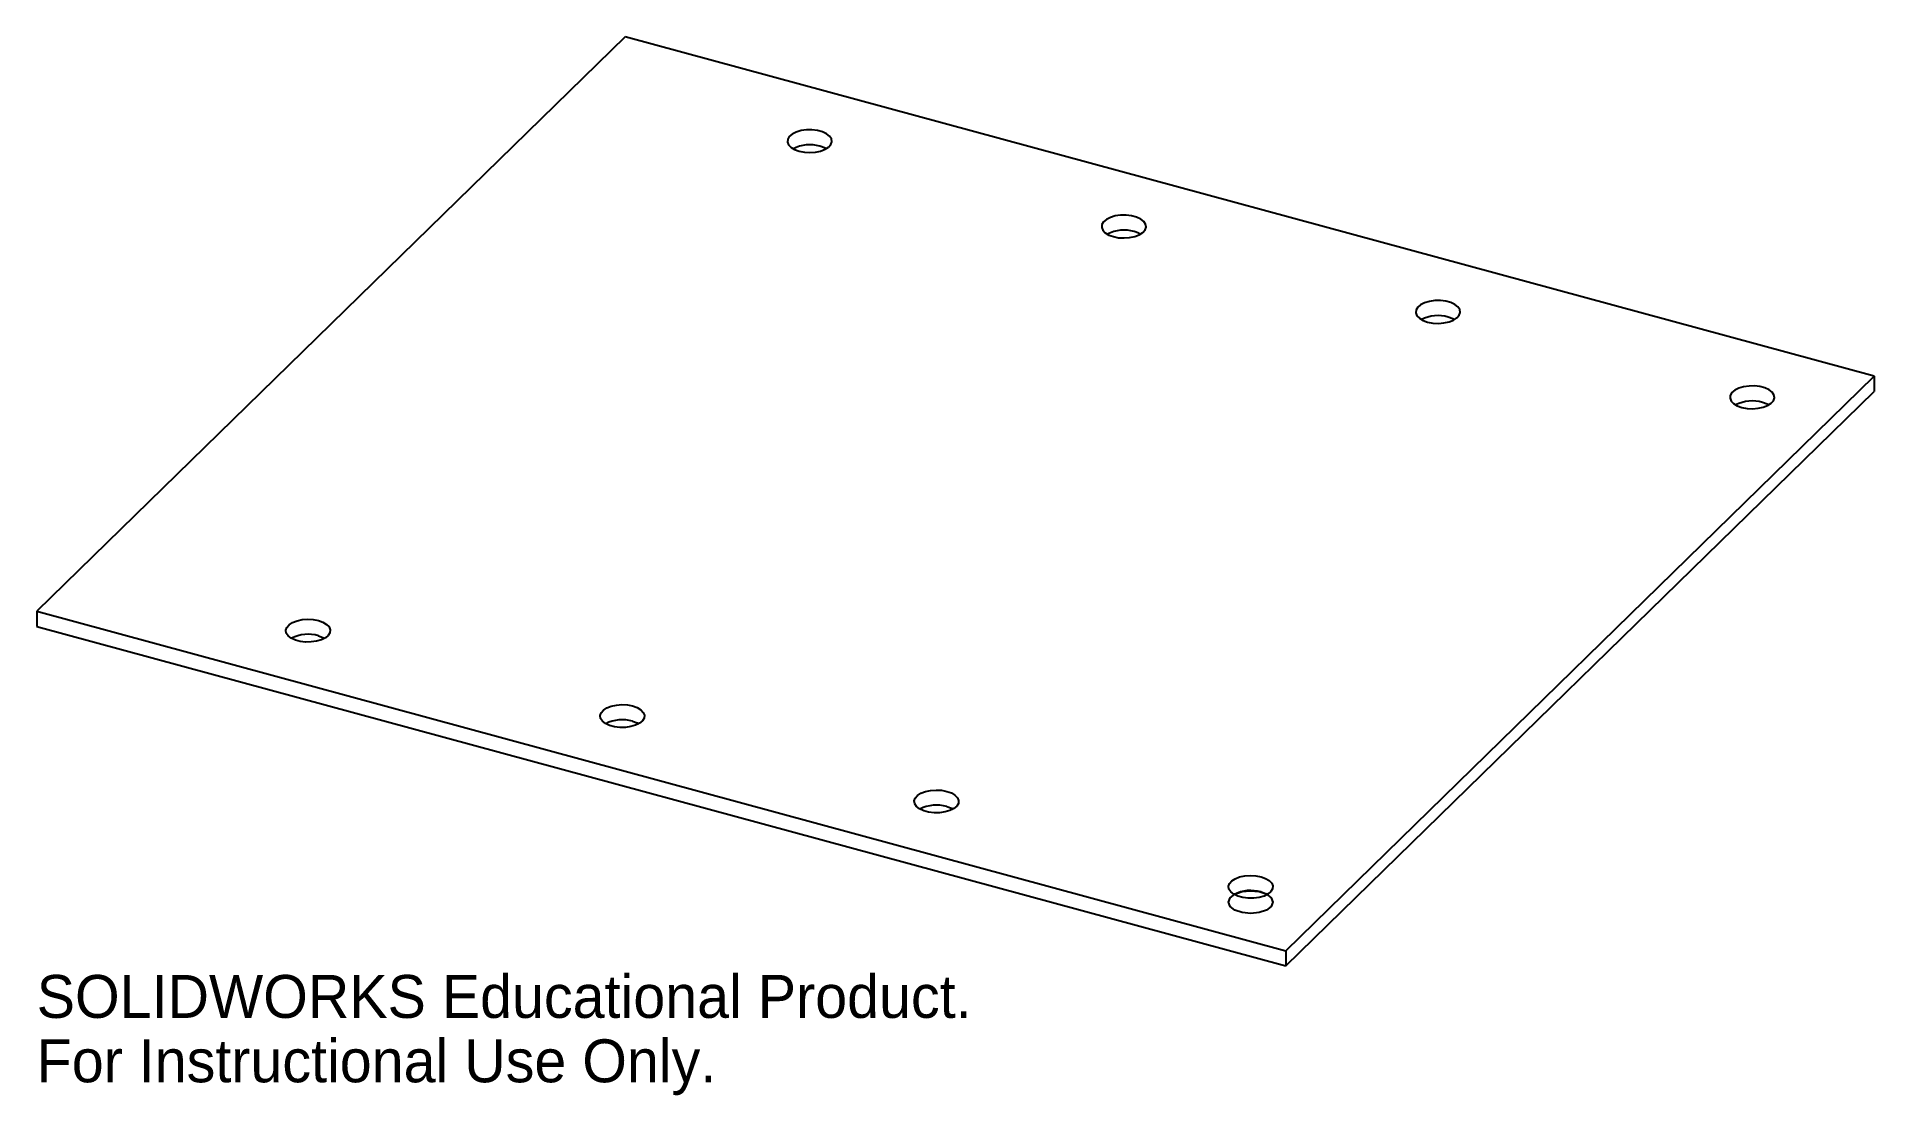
# Model space of a CAD drawing. Header units: millimetres. Extents: x -103 to 103, y -66 to 53.
import ezdxf

# ---------------------------------------------------------------- set-up
doc = ezdxf.new("R2010")
doc.units = ezdxf.units.MM
doc.linetypes.add('SLD-Solid', pattern=[0])
doc.styles.add('SLDTEXTSTYLE0', font='Arail.ttf')

msp = doc.modelspace()

# ---------------------------------------------------------------- linework, layer by layer
at = {"color": 7, "linetype": 'SLD-Solid', "lineweight": 25}
for p, q in [((-37.18, 53.16), (-103.45, -11.52)), ((103.45, 14.95), (-37.18, 53.16)), ((37.18, -49.74), (103.45, 14.95)), ((103.45, 14.95), (103.45, 13.23)), ((37.18, -51.45), (103.45, 13.23)), ((-103.45, -11.52), (-103.45, -13.23)), ((-103.45, -11.52), (37.18, -49.74)), ((-103.45, -13.23), (37.18, -51.45)), ((37.18, -49.74), (37.18, -51.45))]:
    msp.add_line(p, q, dxfattribs=at)
at = {"color": 7, "linetype": 'SLD-Solid', "lineweight": 25, "flags": 128}
for points in [[(-17.59, 40.27), (-17.01, 40.16), (-16.39, 40.12), (-15.76, 40.17), (-15.19, 40.29), (-14.69, 40.49), (-14.29, 40.74), (-14.04, 41.03), (-13.93, 41.35), (-13.98, 41.67), (-14.18, 41.98), (-14.53, 42.25), (-14.99, 42.47), (-15.55, 42.62), (-16.16, 42.69), (-16.78, 42.69), (-17.39, 42.6), (-17.93, 42.44), (-18.38, 42.21), (-18.71, 41.94), (-18.89, 41.63), (-18.92, 41.31), (-18.79, 40.99), (-18.52, 40.7), (-18.11, 40.46), (-17.59, 40.27)], [(-14.56, 40.55), (-14.75, 40.65), (-15.26, 40.84)], [(17.78, 30.66), (18.37, 30.54), (18.99, 30.51), (19.61, 30.55), (20.19, 30.68), (20.69, 30.87), (21.08, 31.13), (21.34, 31.42), (21.45, 31.74), (21.4, 32.06), (21.19, 32.36), (20.85, 32.63), (20.38, 32.85), (19.83, 33), (19.22, 33.08), (18.59, 33.07), (17.99, 32.99), (17.44, 32.83), (17, 32.6), (16.67, 32.32), (16.49, 32.02), (16.46, 31.69), (16.58, 31.38), (16.86, 31.09), (17.27, 30.84), (17.78, 30.66)], [(20.81, 30.94), (20.63, 31.04), (20.12, 31.22)], [(53.16, 21.04), (53.75, 20.93), (54.37, 20.89), (54.99, 20.94), (55.57, 21.06), (56.07, 21.26), (56.46, 21.51), (56.72, 21.8), (56.82, 22.12), (56.77, 22.44), (56.57, 22.75), (56.22, 23.02), (55.76, 23.24), (55.21, 23.39), (54.6, 23.46), (53.97, 23.46), (53.37, 23.37), (52.82, 23.21), (52.37, 22.99), (52.05, 22.71), (51.86, 22.4), (51.83, 22.08), (51.96, 21.76), (52.24, 21.47), (52.65, 21.23), (53.16, 21.04)], [(56.19, 21.32), (56.01, 21.42), (55.49, 21.61)], [(88.54, 11.43), (89.12, 11.31), (89.74, 11.28), (90.37, 11.33), (90.94, 11.45), (91.44, 11.64), (91.84, 11.9), (92.09, 12.19), (92.2, 12.51), (92.15, 12.83), (91.95, 13.14), (91.6, 13.4), (91.14, 13.62), (90.58, 13.77), (89.97, 13.85), (89.35, 13.84), (88.74, 13.76), (88.2, 13.6), (87.75, 13.37), (87.42, 13.1), (87.24, 12.79), (87.21, 12.46), (87.34, 12.15), (87.61, 11.86), (88.02, 11.61), (88.54, 11.43)], [(91.57, 11.71), (91.38, 11.81), (90.87, 11.99)], [(-71.73, -12.57), (-71.22, -12.75), (-70.81, -13), (-70.53, -13.29), (-70.41, -13.6), (-70.43, -13.93), (-70.62, -14.23), (-70.94, -14.51), (-71.39, -14.73), (-71.94, -14.89), (-72.54, -14.98), (-73.17, -14.99), (-73.78, -14.91), (-74.33, -14.76), (-74.8, -14.54), (-75.14, -14.27), (-75.35, -13.97), (-75.4, -13.65), (-75.29, -13.33), (-75.03, -13.03), (-74.64, -12.78), (-74.14, -12.59), (-73.56, -12.46), (-72.94, -12.42), (-72.32, -12.45), (-71.73, -12.57)], [(-71.73, -14.28), (-71.22, -14.47), (-71.03, -14.56)], [(-36.35, -22.18), (-35.84, -22.37), (-35.43, -22.61), (-35.16, -22.9), (-35.03, -23.22), (-35.06, -23.54), (-35.24, -23.85), (-35.57, -24.12), (-36.02, -24.35), (-36.56, -24.51), (-37.17, -24.59), (-37.79, -24.6), (-38.4, -24.53), (-38.96, -24.37), (-39.42, -24.16), (-39.76, -23.89), (-39.97, -23.58), (-40.02, -23.26), (-39.91, -22.94), (-39.65, -22.65), (-39.26, -22.4), (-38.76, -22.2), (-38.18, -22.08), (-37.56, -22.03), (-36.94, -22.07), (-36.35, -22.18)], [(-36.35, -23.9), (-35.84, -24.08), (-35.66, -24.18)], [(-0.98, -31.8), (-0.46, -31.98), (-0.06, -32.23), (0.22, -32.52), (0.35, -32.83), (0.32, -33.15), (0.14, -33.46), (-0.19, -33.74), (-0.64, -33.96), (-1.18, -34.12), (-1.79, -34.21), (-2.42, -34.21), (-3.03, -34.14), (-3.58, -33.99), (-4.04, -33.77), (-4.39, -33.5), (-4.59, -33.2), (-4.64, -32.88), (-4.54, -32.56), (-4.28, -32.26), (-3.89, -32.01), (-3.39, -31.82), (-2.81, -31.69), (-2.19, -31.65), (-1.56, -31.68), (-0.98, -31.8)], [(-0.98, -33.51), (-0.46, -33.7), (-0.28, -33.79)], [(34.4, -41.41), (34.91, -41.6), (35.32, -41.84), (35.6, -42.13), (35.72, -42.45), (35.7, -42.77), (35.51, -43.08), (35.19, -43.35), (34.74, -43.58), (34.19, -43.74), (33.59, -43.82), (32.96, -43.83), (32.35, -43.75), (31.8, -43.6), (31.33, -43.39), (30.99, -43.12), (30.78, -42.81), (30.73, -42.49), (30.84, -42.17), (31.1, -41.88), (31.49, -41.63), (31.99, -41.43), (32.57, -41.31), (33.19, -41.26), (33.81, -41.3), (34.4, -41.41)], [(34.4, -43.12), (34.91, -43.31), (35.1, -43.41)]]:
    msp.add_lwpolyline(points, dxfattribs=at)
at = {"color": 7, "linetype": 'SLD-Solid', "flags": 128}
msp.add_lwpolyline([(35.01, -45.17), (34.2, -45.45), (33.24, -45.55), (32.28, -45.45), (31.47, -45.18), (30.93, -44.76), (30.73, -44.27), (30.92, -43.77), (31.46, -43.36), (32.27, -43.08), (33.22, -42.98), (34.18, -43.07), (34.99, -43.35), (35.54, -43.77), (35.73, -44.26), (35.54, -44.75), (35.01, -45.17)], dxfattribs=at)
at = {"color": 7, "linetype": 'SLD-Solid', "lineweight": 25}
for centre in [(-16.42, 36.86), (18.96, 27.25), (54.33, 17.63), (89.71, 8.02), (-72.89, -18.25), (-37.51, -27.87), (-2.14, -37.48), (33.24, -47.1)]:
    msp.add_arc(centre, 4.14, 73.7205, 116.8911, dxfattribs=at)

# ---------------------------------------------------------------- texts
at = {"color": 7, "linetype": 'Continuous', "char_height": 4.8336, "attachment_point": 1, "style": 'SLDTEXTSTYLE0'}
for s, insert in [('SOLIDWORKS Educational Product.', (-103.45, -52.47)), ('For Instructional Use Only.', (-103.45, -59.72))]:
    msp.add_mtext(s, dxfattribs=dict(at, insert=insert))

doc.saveas('drawing.dxf')
